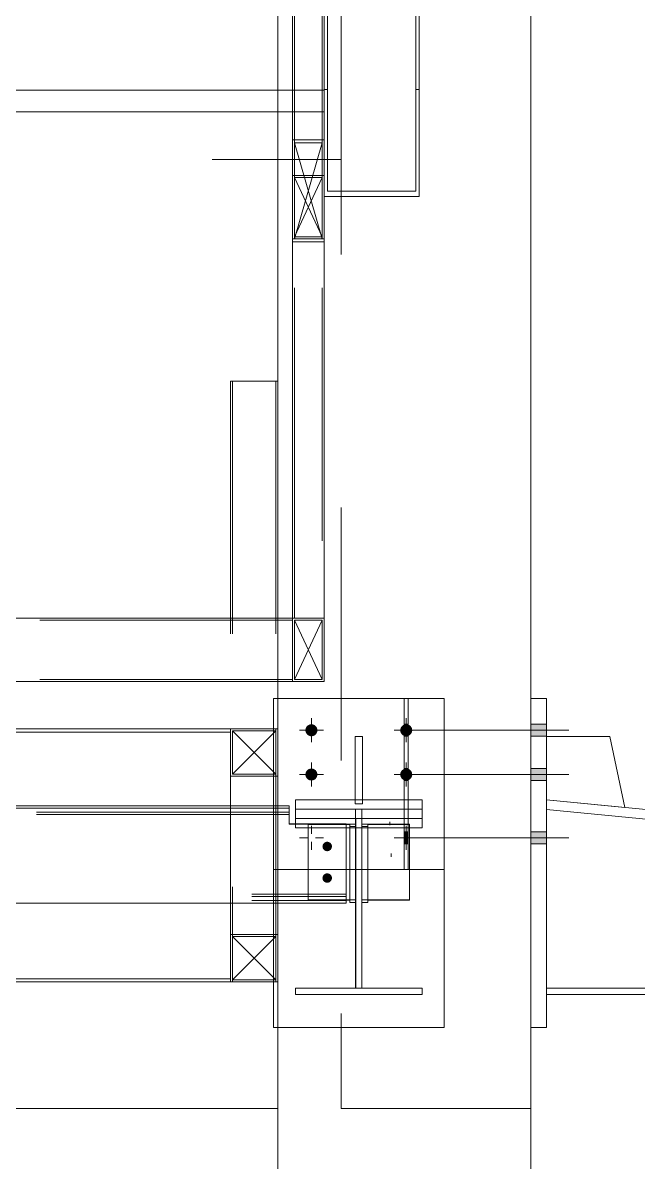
# Model space of a CAD drawing. Header units: millimetres. Extents: x 652937 to 1670132, y 1473552 to 2851037.
# Drawn here: x 663475.424 to 663476.398, y 1524461.646 to 1524463.448 of the extents above; entities that cross this region are included whole.
import ezdxf

# ---------------------------------------------------------------- set-up
doc = ezdxf.new("R2010")
doc.units = ezdxf.units.MM
doc.linetypes.add('XKITLINE00', pattern=[0])
doc.linetypes.add('XKITLINE02', pattern=[4, 2, -2])
doc.layers.add('Bolt', color=7, linetype='Continuous', lineweight=0)
doc.layers.add('Part', color=7, linetype='Continuous', lineweight=0)

# ---------------------------------------------------------------- blocks, each defined once
blk = doc.blocks.new('*A768424')
at = {"layer": 'Part', "color": 7, "linetype": 'XKITLINE02', "lineweight": 0}
for p, q in [((475.601482, 142.486798), (475.601482, 141.236798)), ((394.581399, 141.236798), (475.601482, 141.236798)), ((475.601482, 141.236798), (475.601399, 141.236798))]:
    blk.add_line(p, q, dxfattribs=at)
blk = doc.blocks.new('*A889544')
at = {"layer": 'Part', "color": 7, "linetype": 'XKITLINE02', "lineweight": 0}
for p, q in [((475.101466, 133.736798), (475.101466, 142.486798)), ((475.101557, 142.486798), (475.101557, 141.61554)), ((475.101557, 137.611803), (475.101557, 137.111803)), ((475.101557, 136.975781), (475.101557, 134.375781)), ((475.101557, 133.736798), (475.101466, 133.736798))]:
    blk.add_line(p, q, dxfattribs=at)
at = {"layer": 'Part', "color": 7, "linetype": 'XKITLINE00', "lineweight": 0}
for p, q in [((475.101557, 141.61554), (475.101557, 137.611803)), ((475.101557, 137.111803), (475.101557, 136.975781)), ((475.101557, 134.375781), (475.101557, 133.736798)), ((475.101557, 133.736798), (440.581603, 133.736798))]:
    blk.add_line(p, q, dxfattribs=at)
blk = doc.blocks.new('*A890545')
at = {"layer": 'Part', "color": 7, "linetype": 'XKITLINE02', "lineweight": 0}
for p, q in [((474.726496, 136.736798), (440.956029, 136.736798)), ((440.956029, 136.711798), (474.726495, 136.711798)), ((474.726495, 136.711798), (474.726398, 136.711798)), ((474.726495, 134.761798), (474.726495, 136.711798)), ((474.726496, 134.736798), (474.726496, 136.736798)), ((474.726495, 134.761798), (440.956126, 134.761798)), ((440.956029, 134.736798), (474.726496, 134.736798))]:
    blk.add_line(p, q, dxfattribs=at)
blk = doc.blocks.new('*A931586')
at = {"layer": 'Part', "color": 7, "linetype": 'XKITLINE00', "lineweight": 0}
for p, q in [((475.467645, 149.786797), (475.467675, 149.786797)), ((475.467675, 149.786797), (476.217675, 149.786797)), ((475.467675, 146.83679), (475.467675, 149.786797)), ((475.492675, 146.83679), (475.492675, 149.786797)), ((476.192675, 146.83679), (476.192675, 149.786797)), ((476.217675, 146.83679), (476.217675, 149.786797)), ((475.492675, 146.83679), (475.492676, 146.271676)), ((476.192676, 146.271676), (476.192675, 146.83679)), ((476.217675, 146.83679), (476.217676, 146.271676)), ((475.467676, 146.259713), (475.467677, 146.068231)), ((475.492676, 146.271676), (475.492679, 145.708792)), ((476.192679, 145.708792), (476.192676, 146.271676)), ((476.217676, 146.271676), (476.217679, 145.708792)), ((475.467679, 145.685025), (475.467682, 145.457279)), ((475.492679, 145.708792), (475.492685, 145.15036)), ((476.192685, 145.15036), (476.192679, 145.708792)), ((476.217679, 145.708792), (476.217685, 145.15036)), ((475.492685, 145.15036), (475.492692, 144.598583)), ((476.192692, 144.598583), (476.192685, 145.15036)), ((476.217685, 145.15036), (476.217692, 144.598583)), ((475.467685, 145.115095), (475.467688, 144.874255)), ((475.492692, 144.598583), (475.492702, 144.05564)), ((476.192702, 144.05564), (476.192692, 144.598583)), ((476.217692, 144.598583), (476.217702, 144.05564)), ((475.467693, 144.552265), (475.467697, 144.306798)), ((475.492702, 144.05564), (475.492713, 143.523673)), ((476.192713, 143.523673), (476.192702, 144.05564)), ((476.217702, 144.05564), (476.217713, 143.523673)), ((475.467703, 143.998843), (475.467708, 143.753196)), ((475.492713, 143.523673), (475.492727, 143.004781)), ((476.192727, 143.004781), (476.192713, 143.523673)), ((476.217713, 143.523673), (476.217727, 143.004781)), ((475.467715, 143.457103), (475.467721, 143.214159)), ((475.492727, 143.004781), (475.492742, 142.501012)), ((476.192742, 142.501012), (476.192727, 143.004781)), ((476.217727, 143.004781), (476.217742, 142.501012)), ((475.467729, 142.929267), (475.467736, 142.691168)), ((475.467745, 142.417504), (475.467754, 142.185976)), ((475.492742, 142.501012), (475.49276, 142.014355)), ((476.19276, 142.014355), (476.192742, 142.501012)), ((476.217742, 142.501012), (476.21776, 142.014355)), ((475.49276, 142.014355), (475.492769, 141.791812)), ((476.192769, 141.79175), (476.19276, 142.014355)), ((476.21776, 142.014355), (476.217769, 141.791748)), ((475.467764, 141.923913), (475.467769, 141.791815)), ((475.467769, 141.791815), (475.467769, 140.946076)), ((475.492769, 141.791812), (475.467769, 141.791815)), ((475.492769, 140.986844), (475.492769, 141.791812)), ((476.192769, 140.986789), (476.192769, 141.79175)), ((476.217769, 141.791748), (476.192769, 141.79175)), ((476.217769, 140.946018), (476.217769, 141.791748)), ((475.492769, 140.986844), (476.192769, 140.986789)), ((475.467769, 140.946076), (476.217769, 140.946018))]:
    blk.add_line(p, q, dxfattribs=at)
at = {"layer": 'Part', "color": 7, "linetype": 'XKITLINE02', "lineweight": 0}
for p, q in [((475.467645, 149.786797), (475.467645, 146.836789)), ((475.467675, 149.786797), (475.467645, 149.786797)), ((475.492646, 146.836789), (475.492646, 149.786797)), ((476.192646, 146.836789), (476.192646, 149.786797)), ((476.217645, 146.836789), (476.217645, 149.786797)), ((475.467645, 146.836789), (475.467646, 146.240279)), ((475.467676, 146.271676), (475.467675, 146.83679)), ((475.492647, 146.271676), (475.492646, 146.836789)), ((476.192646, 146.836789), (476.192647, 146.241849)), ((476.217646, 146.271676), (476.217645, 146.836789)), ((475.467646, 146.240279), (475.467649, 145.646124)), ((475.467676, 146.271676), (475.467676, 146.259713)), ((475.49265, 145.708792), (475.492647, 146.271676)), ((476.192647, 146.241849), (476.192651, 145.649258)), ((476.217649, 145.708792), (476.217646, 146.271676)), ((475.467677, 146.068231), (475.467679, 145.708792)), ((475.467679, 145.708792), (475.467679, 145.685025)), ((475.492655, 145.15036), (475.49265, 145.708792)), ((476.217654, 145.15036), (476.217649, 145.708792)), ((475.467649, 145.646124), (475.467655, 145.056668)), ((476.192651, 145.649258), (476.192656, 145.061353)), ((475.467682, 145.457279), (475.467685, 145.15036)), ((475.467685, 145.15036), (475.467685, 145.115095)), ((475.492663, 144.598583), (475.492655, 145.15036)), ((476.217663, 144.474237), (476.217654, 145.15036)), ((475.467655, 145.056668), (475.467663, 144.474237)), ((476.192656, 145.061353), (476.192664, 144.480455)), ((475.467688, 144.874255), (475.467692, 144.598583)), ((475.467692, 144.598583), (475.467693, 144.552265)), ((475.492674, 143.908856), (475.492663, 144.598583)), ((475.467663, 144.474237), (475.467673, 143.901131)), ((476.192664, 144.480455), (476.192674, 143.908856)), ((476.217673, 143.901131), (476.217663, 144.474237)), ((475.467697, 144.306798), (475.467702, 144.05564)), ((475.467702, 144.05564), (475.467703, 143.998843)), ((475.467673, 143.901131), (475.467685, 143.33961)), ((475.492686, 143.348813), (475.492674, 143.908856)), ((476.192674, 143.908856), (476.192686, 143.348813)), ((476.217685, 143.33961), (476.217673, 143.901131)), ((475.467708, 143.753196), (475.467713, 143.523673)), ((475.467713, 143.523673), (475.467715, 143.457103)), ((475.467685, 143.33961), (475.467699, 142.791891)), ((475.492701, 142.802535), (475.492686, 143.348813)), ((476.192686, 143.348813), (476.192701, 142.802535)), ((476.217699, 142.791891), (476.217685, 143.33961)), ((475.467721, 143.214159), (475.467727, 143.004781)), ((475.467727, 143.004781), (475.467729, 142.929267)), ((475.467699, 142.791891), (475.467716, 142.260135)), ((475.492717, 142.272179), (475.492701, 142.802535)), ((476.192701, 142.802535), (476.192717, 142.272179)), ((476.217716, 142.260135), (476.217699, 142.791891)), ((475.467736, 142.691168), (475.467742, 142.501012)), ((475.467742, 142.501012), (475.467745, 142.417504)), ((475.467716, 142.260135), (475.467734, 141.746441)), ((475.492735, 141.759837), (475.492717, 142.272179)), ((476.192717, 142.272179), (476.192735, 141.759837)), ((476.217734, 141.746441), (476.217716, 142.260135)), ((475.467754, 142.185976), (475.46776, 142.014355)), ((475.46776, 142.014355), (475.467764, 141.923913)), ((475.467734, 141.746441), (475.467755, 141.252837)), ((475.492756, 141.267531), (475.492735, 141.759837)), ((476.192735, 141.759837), (476.192756, 141.267531)), ((476.217755, 141.252837), (476.217734, 141.746441)), ((475.467755, 141.252837), (475.467769, 140.946076)), ((475.492769, 140.986844), (475.492756, 141.267531)), ((476.192756, 141.267531), (476.192769, 140.986789)), ((476.217769, 140.946018), (476.217755, 141.252837))]:
    blk.add_line(p, q, dxfattribs=at)
blk = doc.blocks.new('*A932587')
at = {"layer": 'Part', "color": 7, "linetype": 'XKITLINE00', "lineweight": 0}
for p, q in [((475.467675, 149.786797), (468.717652, 149.786797)), ((468.717675, 146.836809), (468.717675, 149.786797)), ((475.467652, 149.786797), (475.467675, 149.786797)), ((475.467675, 149.786797), (475.467675, 146.836809)), ((468.717676, 146.259713), (468.717675, 146.836809)), ((475.467675, 146.836809), (475.467676, 146.259713)), ((468.717677, 146.068231), (468.717679, 145.685025)), ((475.467677, 146.068231), (475.467679, 145.685025)), ((468.717682, 145.457279), (468.717685, 145.115095)), ((475.467682, 145.457279), (475.467685, 145.115095)), ((468.717688, 144.874255), (468.717693, 144.552265)), ((475.467688, 144.874255), (475.467693, 144.552265)), ((468.717697, 144.306798), (468.717703, 143.998843)), ((475.467697, 144.306798), (475.467703, 143.998843)), ((468.717708, 143.753196), (468.717715, 143.457103)), ((475.467708, 143.753196), (475.467715, 143.457103)), ((468.717721, 143.214159), (468.717729, 142.929267)), ((475.467721, 143.214159), (475.467729, 142.929267)), ((468.717736, 142.691168), (468.717745, 142.417504)), ((475.467736, 142.691168), (475.467745, 142.417504)), ((468.717754, 142.185976), (468.717764, 141.923913)), ((475.467754, 142.185976), (475.467764, 141.923913)), ((468.717769, 141.787668), (475.467769, 141.787097)), ((468.717769, 141.61608), (468.717769, 141.787668)), ((475.467769, 141.615509), (475.467769, 141.787097)), ((475.467769, 141.615509), (468.717769, 141.61608))]:
    blk.add_line(p, q, dxfattribs=at)
at = {"layer": 'Part', "color": 7, "linetype": 'XKITLINE02', "lineweight": 0}
for p, q in [((468.717652, 148.536797), (468.717652, 149.786797)), ((475.467652, 148.536797), (475.467652, 149.786797)), ((468.717658, 148.536797), (468.717658, 149.686797)), ((468.717658, 149.686797), (468.717669, 149.686797)), ((468.717658, 149.686797), (475.467669, 149.686797)), ((468.717669, 149.686797), (468.717669, 146.836809)), ((475.467658, 148.536797), (475.467658, 149.686797)), ((475.467669, 149.686797), (475.467669, 146.836809)), ((475.467658, 148.536797), (468.717652, 148.536797)), ((475.467652, 148.536797), (475.467658, 148.536797)), ((468.717669, 146.836809), (468.71767, 146.241639)), ((475.46767, 146.271676), (475.467669, 146.836809)), ((468.71767, 146.241639), (468.717674, 145.649019)), ((468.717676, 146.259713), (468.717677, 146.068231)), ((475.467673, 145.708792), (475.46767, 146.271676)), ((475.467676, 146.259713), (475.467676, 146.24818)), ((475.467676, 146.24818), (475.467677, 146.068231)), ((468.717679, 145.685025), (468.717682, 145.457279)), ((475.467679, 145.15036), (475.467673, 145.708792)), ((475.467679, 145.685025), (475.46768, 145.662071)), ((475.46768, 145.662071), (475.467682, 145.457279)), ((468.717674, 145.649019), (468.717679, 145.061484)), ((475.467686, 144.598583), (475.467679, 145.15036)), ((468.717679, 145.061484), (468.717688, 144.481552)), ((468.717685, 145.115095), (468.717688, 144.874255)), ((475.467685, 145.115095), (475.467685, 145.080993)), ((475.467685, 145.080993), (475.467688, 144.874255)), ((475.467698, 143.911705), (475.467686, 144.598583)), ((468.717693, 144.552265), (468.717697, 144.306798)), ((475.467693, 144.552265), (475.467693, 144.507434)), ((475.467693, 144.507434), (475.467697, 144.306798)), ((468.717688, 144.481552), (468.717698, 143.911705)), ((468.717703, 143.998843), (468.717708, 143.753196)), ((475.467703, 143.998843), (475.467704, 143.943849)), ((468.717698, 143.911705), (468.717711, 143.354384)), ((475.467711, 143.354384), (475.467698, 143.911705)), ((475.467704, 143.943849), (475.467708, 143.753196)), ((468.717715, 143.457103), (468.717721, 143.214159)), ((475.467715, 143.457103), (475.467716, 143.392653)), ((468.717711, 143.354384), (468.717726, 142.811976)), ((475.467726, 142.811976), (475.467711, 143.354384)), ((475.467716, 143.392653), (475.467721, 143.214159)), ((468.717729, 142.929267), (468.717736, 142.691168)), ((475.467729, 142.929267), (475.467731, 142.856205)), ((468.717726, 142.811976), (468.717743, 142.286802)), ((475.467743, 142.286802), (475.467726, 142.811976)), ((475.467731, 142.856205), (475.467736, 142.691168)), ((468.717745, 142.417504), (468.717754, 142.185976)), ((475.467745, 142.417504), (475.467748, 142.336802)), ((475.467748, 142.336802), (475.467754, 142.185976)), ((468.717743, 142.286802), (468.717762, 141.781112)), ((475.467762, 141.781112), (475.467743, 142.286802)), ((468.717764, 141.923913), (468.717767, 141.836669)), ((475.467764, 141.923913), (475.467769, 141.791815)), ((468.717769, 141.792416), (468.717767, 141.836669)), ((468.717769, 141.792416), (468.717769, 141.787668)), ((475.467769, 141.791815), (475.467769, 141.787097)), ((468.717762, 141.781112), (468.717769, 141.61608)), ((475.467769, 141.615509), (475.467762, 141.781112))]:
    blk.add_line(p, q, dxfattribs=at)
blk = doc.blocks.new('*A1017672')
at = {"layer": 'Part', "color": 7, "linetype": 'XKITLINE02', "lineweight": 0}
for p, q in [((477.101482, 142.486798), (475.601399, 142.486798)), ((475.601482, 142.486798), (475.601482, 133.736798)), ((477.101482, 133.736798), (477.101482, 142.486798)), ((475.601399, 133.736798), (477.101482, 133.736798))]:
    blk.add_line(p, q, dxfattribs=at)
blk = doc.blocks.new('*A1018673')
at = {"layer": 'Part', "color": 7, "linetype": 'XKITLINE02', "lineweight": 0}
for p, q in [((475.101481, 142.486798), (475.101481, 133.736798)), ((475.101557, 142.486798), (475.101557, 141.61554)), ((477.101481, 127.248192), (477.101481, 142.486798)), ((475.101557, 137.611803), (475.101557, 137.111803)), ((475.101557, 136.975781), (475.101557, 134.375781))]:
    blk.add_line(p, q, dxfattribs=at)
at = {"layer": 'Part', "color": 7, "linetype": 'XKITLINE00', "lineweight": 0}
for p, q in [((477.101557, 127.248192), (477.101557, 142.486798)), ((475.101557, 141.61554), (475.101557, 137.611803)), ((475.101557, 137.111803), (475.101557, 136.975781)), ((475.101557, 134.375781), (475.101557, 127.248192)), ((475.101481, 133.736798), (475.101481, 127.248192))]:
    blk.add_line(p, q, dxfattribs=at)
blk = doc.blocks.new('*A1019674')
at = {"layer": 'Part', "color": 7, "linetype": 'XKITLINE00', "lineweight": 0}
for p, q in [((475.711599, 136.17576), (475.241563, 136.17576)), ((475.241563, 136.17576), (475.241732, 136.029328)), ((476.241563, 136.17576), (475.771599, 136.17576)), ((476.241563, 136.17576), (476.241732, 136.029324)), ((475.241563, 136.100657), (475.241645, 136.029328)), ((475.241732, 135.954225), (475.241732, 136.029328)), ((475.241732, 136.029328), (476.241732, 136.029324)), ((476.241732, 136.029324), (476.241732, 135.954221)), ((476.241732, 135.954221), (475.241732, 135.954225))]:
    blk.add_line(p, q, dxfattribs=at)
at = {"layer": 'Part', "color": 7, "linetype": 'XKITLINE02', "lineweight": 0}
for p, q in [((475.241563, 136.100657), (475.241563, 136.17576)), ((475.771599, 136.17576), (475.711599, 136.17576)), ((476.241563, 136.17576), (476.241563, 136.100657)), ((476.241563, 136.100657), (475.241563, 136.100657)), ((475.241645, 136.029328), (475.241732, 135.954225)), ((476.241563, 136.100657), (476.241732, 135.954221))]:
    blk.add_line(p, q, dxfattribs=at)
blk = doc.blocks.new('*A1020675')
at = {"layer": 'Part', "color": 7, "linetype": 'XKITLINE00', "lineweight": 0}
for p, q in [((475.241563, 134.63681), (475.241563, 134.68681)), ((475.241563, 134.68681), (475.241732, 134.68681)), ((475.241563, 134.68681), (476.241732, 134.68681)), ((475.241732, 134.63681), (475.241732, 134.68681)), ((476.241732, 134.68681), (476.241732, 134.63681)), ((475.241563, 134.63681), (475.241732, 134.63681)), ((476.241732, 134.63681), (475.241563, 134.63681))]:
    blk.add_line(p, q, dxfattribs=at)
at = {"layer": 'Part', "color": 7, "linetype": 'XKITLINE02', "lineweight": 0}
for p, q in [((476.241563, 134.68681), (476.241732, 134.68681)), ((476.241563, 134.63681), (476.241563, 134.68681)), ((476.241563, 134.63681), (476.241732, 134.63681))]:
    blk.add_line(p, q, dxfattribs=at)
blk = doc.blocks.new('*A1021676')
at = {"layer": 'Part', "color": 7, "linetype": 'XKITLINE02', "lineweight": 0}
for p, q in [((475.716563, 136.100657), (475.716563, 135.365235)), ((475.766563, 136.100657), (475.716563, 136.100657)), ((475.716563, 136.100657), (475.716732, 135.954224)), ((475.766563, 134.68681), (475.766563, 136.100657)), ((475.766563, 136.100657), (475.766732, 135.954224)), ((475.716563, 134.68681), (475.716732, 134.68681)), ((475.716732, 134.68681), (475.716563, 134.68681))]:
    blk.add_line(p, q, dxfattribs=at)
at = {"layer": 'Part', "color": 7, "linetype": 'XKITLINE00', "lineweight": 0}
for p, q in [((475.716732, 134.68681), (475.716732, 135.954224)), ((475.716732, 135.954224), (475.766732, 135.954224)), ((475.766732, 135.954224), (475.766732, 134.68681)), ((475.716563, 135.365235), (475.716563, 134.68681)), ((475.766732, 134.68681), (475.716732, 134.68681))]:
    blk.add_line(p, q, dxfattribs=at)
blk = doc.blocks.new('*A1025680')
at = {"layer": 'Part', "color": 7, "linetype": 'XKITLINE00', "lineweight": 0}
for p, q in [((475.066583, 136.975781), (475.066576, 136.975781)), ((476.416583, 136.975781), (475.066583, 136.975781)), ((475.066583, 136.975781), (475.066583, 136.128559)), ((476.416576, 136.975781), (476.416583, 136.975781)), ((476.416583, 136.975781), (476.416583, 134.375781)), ((475.066583, 135.359961), (475.066583, 134.375781)), ((475.066583, 134.375781), (475.066576, 134.375781)), ((476.416583, 134.375781), (475.066583, 134.375781)), ((476.416576, 134.375781), (476.416583, 134.375781))]:
    blk.add_line(p, q, dxfattribs=at)
at = {"layer": 'Part', "color": 7, "linetype": 'XKITLINE02', "lineweight": 0}
for p, q in [((475.066576, 136.975781), (475.066576, 134.375781)), ((476.416576, 136.975781), (476.416576, 134.375781)), ((475.066583, 136.128559), (475.066583, 135.359961))]:
    blk.add_line(p, q, dxfattribs=at)
blk = doc.blocks.new('*A1026681')
at = {"layer": 'Part', "color": 7, "linetype": 'XKITLINE02', "lineweight": 0}
for p, q in [((475.34164, 135.984039), (475.341638, 135.384861)), ((475.71664, 135.984039), (475.34164, 135.984039)), ((475.34164, 135.984039), (475.341642, 135.981684)), ((475.341642, 135.981684), (475.671642, 135.981684)), ((475.341642, 135.981684), (475.341642, 135.954224)), ((475.671642, 135.981684), (475.67164, 135.382506)), ((475.671642, 135.981684), (475.671662, 135.964413)), ((475.671662, 135.964413), (475.716662, 135.964413)), ((475.671662, 135.964413), (475.671662, 135.954223)), ((475.71664, 135.984039), (475.716638, 135.384861)), ((475.716662, 135.964413), (475.71664, 135.984039)), ((475.716662, 135.964413), (475.716662, 135.954223)), ((475.341638, 135.384861), (475.716638, 135.384861)), ((475.34164, 135.382506), (475.341638, 135.384861)), ((475.67166, 135.365235), (475.67164, 135.382506)), ((475.71666, 135.365235), (475.716638, 135.384861))]:
    blk.add_line(p, q, dxfattribs=at)
at = {"layer": 'Part', "color": 7, "linetype": 'XKITLINE00', "lineweight": 0}
for p, q in [((475.341642, 135.954224), (475.34164, 135.382506)), ((475.671662, 135.954223), (475.67166, 135.365235)), ((475.716662, 135.954223), (475.71666, 135.365235)), ((475.67164, 135.382506), (475.34164, 135.382506)), ((475.71666, 135.365235), (475.67166, 135.365235))]:
    blk.add_line(p, q, dxfattribs=at)
blk = doc.blocks.new('*A1027682')
at = {"layer": 'Part', "color": 7, "linetype": 'XKITLINE02', "lineweight": 0}
for p, q in [((475.766644, 135.384861), (475.766646, 135.984039)), ((476.141646, 135.984039), (475.766646, 135.984039)), ((475.766669, 135.964413), (475.766646, 135.984039)), ((475.766667, 135.365235), (475.766669, 135.964413)), ((475.766669, 135.964413), (475.811669, 135.964413)), ((475.811647, 135.382506), (475.811649, 135.981684)), ((475.811649, 135.981684), (476.141649, 135.981684)), ((475.811669, 135.964413), (475.811649, 135.981684)), ((475.811669, 135.964413), (475.811669, 135.954223)), ((476.141644, 135.384861), (476.141646, 135.984039)), ((476.141649, 135.981684), (476.141646, 135.984039)), ((476.141649, 135.981684), (476.141649, 135.954222)), ((475.766644, 135.384861), (476.141644, 135.384861)), ((475.766667, 135.365235), (475.766644, 135.384861)), ((475.766667, 135.365235), (475.766732, 135.365235)), ((475.811647, 135.382506), (475.811667, 135.365235)), ((476.141644, 135.384861), (476.141647, 135.382506))]:
    blk.add_line(p, q, dxfattribs=at)
at = {"layer": 'Part', "color": 7, "linetype": 'XKITLINE00', "lineweight": 0}
for p, q in [((475.811669, 135.954223), (475.811667, 135.365235)), ((476.141649, 135.954222), (476.141647, 135.382506)), ((475.766732, 135.365235), (475.811667, 135.365235)), ((476.141647, 135.382506), (475.811647, 135.382506))]:
    blk.add_line(p, q, dxfattribs=at)
blk = doc.blocks.new('*A1028683')
at = {"layer": 'Bolt'}
for points in [[(475.4989, 135.8437), (475.506, 135.8416), (475.5124, 135.8381), (475.5181, 135.8335), (475.5228, 135.8278), (475.5263, 135.8213), (475.5284, 135.8143), (475.5291, 135.807), (475.5284, 135.7997), (475.5263, 135.7927), (475.5228, 135.7862), (475.5182, 135.7805), (475.5125, 135.7758), (475.506, 135.7724), (475.499, 135.7702), (475.4917, 135.7695), (475.4844, 135.7702), (475.4773, 135.7723), (475.4708, 135.7758), (475.4652, 135.7804), (475.4605, 135.7861), (475.457, 135.7926), (475.4549, 135.7996), (475.4541, 135.8069), (475.4549, 135.8142), (475.457, 135.8212), (475.4604, 135.8277), (475.4651, 135.8334), (475.4708, 135.8381), (475.4773, 135.8415), (475.4843, 135.8437), (475.4916, 135.8444)], [(475.4989, 135.594), (475.506, 135.5919), (475.5124, 135.5884), (475.5181, 135.5838), (475.5228, 135.5781), (475.5263, 135.5717), (475.5284, 135.5646), (475.5291, 135.5573), (475.5284, 135.55), (475.5263, 135.543), (475.5228, 135.5365), (475.5182, 135.5308), (475.5125, 135.5262), (475.506, 135.5227), (475.499, 135.5206), (475.4917, 135.5198), (475.4844, 135.5205), (475.4773, 135.5227), (475.4708, 135.5261), (475.4652, 135.5308), (475.4605, 135.5364), (475.457, 135.5429), (475.4549, 135.5499), (475.4541, 135.5572), (475.4549, 135.5645), (475.457, 135.5716), (475.4604, 135.5781), (475.4651, 135.5837), (475.4708, 135.5884), (475.4773, 135.5919), (475.4843, 135.594), (475.4916, 135.5947)]]:
    blk.add_hatch(color=7, dxfattribs=at).paths.add_polyline_path(points, flags=17)
at = {"layer": 'Bolt', "color": 7, "linetype": 'XKITLINE00', "lineweight": 0}
for p, q in [((475.4916, 135.8049), (475.4916, 135.8173)), ((475.4916, 135.5552), (475.4916, 135.5677))]:
    blk.add_line(p, q, dxfattribs=at)
blk = doc.blocks.new('*A1029684')
at = {"layer": 'Part', "color": 7, "linetype": 'XKITLINE02', "lineweight": 0}
for p, q in [((475.101474, 136.736798), (474.726398, 136.736798)), ((474.726474, 136.361798), (474.726474, 136.736798)), ((474.742398, 136.377798), (475.085398, 136.720798)), ((474.742398, 136.720798), (475.085398, 136.377798)), ((474.742398, 136.720798), (474.742474, 136.720798)), ((474.742474, 136.377798), (475.085474, 136.720798)), ((475.085474, 136.377798), (474.742474, 136.720798)), ((474.742474, 136.377798), (474.742474, 136.720798)), ((474.742474, 136.720798), (475.085474, 136.720798)), ((475.085398, 136.720798), (475.085474, 136.720798)), ((475.085474, 136.720798), (475.085474, 136.377798)), ((475.101398, 136.736798), (475.101474, 136.736798)), ((475.101474, 136.361798), (475.101474, 136.736798)), ((474.742398, 136.377798), (474.742474, 136.377798)), ((475.085474, 136.377798), (474.742474, 136.377798)), ((475.085398, 136.377798), (475.085474, 136.377798)), ((474.726398, 136.361798), (475.101474, 136.361798))]:
    blk.add_line(p, q, dxfattribs=at)
blk = doc.blocks.new('*A1030685')
at = {"layer": 'Part', "color": 7, "linetype": 'XKITLINE02', "lineweight": 0}
for p, q in [((477.226521, 136.175757), (477.226521, 136.675757)), ((477.226525, 136.675757), (477.226521, 136.675757)), ((477.226524, 136.175757), (477.226525, 136.675757)), ((477.845577, 136.115575), (477.726521, 136.675757)), ((477.845581, 136.115575), (477.226521, 136.175757))]:
    blk.add_line(p, q, dxfattribs=at)
at = {"layer": 'Part', "color": 7, "linetype": 'XKITLINE00', "lineweight": 0}
for p, q in [((477.726524, 136.675757), (477.226525, 136.675757)), ((477.726521, 136.675757), (477.726524, 136.675757)), ((477.845581, 136.115575), (477.726524, 136.675757))]:
    blk.add_line(p, q, dxfattribs=at)
blk = doc.blocks.new('*A1031686')
at = {"layer": 'Bolt'}
for points in [[(476.1315, 136.6783), (476.1015, 136.6783), (476.1015, 136.7733), (476.1315, 136.7733)], [(476.1315, 136.6783), (476.1015, 136.6783), (476.1015, 136.7733), (476.1315, 136.7733)], [(477.2265, 136.6783), (477.1015, 136.6783), (477.1015, 136.7733), (477.2265, 136.7733)], [(477.2265, 136.6783), (477.1015, 136.6783), (477.1015, 136.7733), (477.2265, 136.7733)], [(476.1315, 136.3283), (476.1015, 136.3283), (476.1015, 136.4233), (476.1315, 136.4233)], [(477.2265, 136.3283), (477.1015, 136.3283), (477.1015, 136.4233), (477.2265, 136.4233)], [(476.1315, 135.8283), (476.1015, 135.8283), (476.1015, 135.9233), (476.1315, 135.9233)], [(477.2265, 135.8283), (477.1015, 135.8283), (477.1015, 135.9233), (477.2265, 135.9233)]]:
    blk.add_hatch(color=7, dxfattribs=at).paths.add_polyline_path(points, flags=17)
at = {"layer": 'Bolt', "color": 7, "linetype": 'XKITLINE00', "lineweight": 0}
for p, q in [((476.1015, 136.7733), (476.1315, 136.7733)), ((476.1015, 136.7733), (476.1315, 136.7733)), ((477.1015, 136.7733), (477.2265, 136.7733)), ((477.1015, 136.7733), (477.2265, 136.7733)), ((476.0487, 136.7258), (477.4015, 136.7258)), ((476.0487, 136.7258), (477.4015, 136.7258)), ((476.1015, 136.6783), (476.1315, 136.6783)), ((476.1015, 136.6783), (476.1315, 136.6783)), ((477.1015, 136.6783), (477.2265, 136.6783)), ((477.1015, 136.6783), (477.2265, 136.6783)), ((476.1015, 136.4233), (476.1315, 136.4233)), ((477.1015, 136.4233), (477.2265, 136.4233)), ((476.0487, 136.3758), (477.4015, 136.3758)), ((476.1015, 136.3283), (476.1315, 136.3283)), ((477.1015, 136.3283), (477.2265, 136.3283)), ((476.0487, 135.8758), (477.4015, 135.8758)), ((476.1015, 135.9233), (476.1315, 135.9233)), ((477.1015, 135.9233), (477.2265, 135.9233)), ((476.1015, 135.8283), (476.1315, 135.8283)), ((477.1015, 135.8283), (477.2265, 135.8283))]:
    blk.add_line(p, q, dxfattribs=at)
at = {"layer": 'Bolt', "color": 7, "linetype": 'XKITLINE02', "lineweight": 0}
for p, q in [((476.1015, 136.4233), (476.1315, 136.4233)), ((477.1015, 136.4233), (477.2265, 136.4233)), ((476.0487, 136.3758), (477.4015, 136.3758)), ((476.1015, 136.3283), (476.1315, 136.3283)), ((477.1015, 136.3283), (477.2265, 136.3283)), ((476.0487, 135.8758), (477.4015, 135.8758)), ((476.1015, 135.9233), (476.1315, 135.9233)), ((477.1015, 135.9233), (477.2265, 135.9233)), ((476.1015, 135.8283), (476.1315, 135.8283)), ((477.1015, 135.8283), (477.2265, 135.8283))]:
    blk.add_line(p, q, dxfattribs=at)
blk = doc.blocks.new('*A1032687')
at = {"layer": 'Part', "color": 7, "linetype": 'XKITLINE02', "lineweight": 0}
for p, q in [((474.726474, 134.736798), (474.726474, 139.486798)), ((474.726474, 139.486798), (475.101496, 139.486798)), ((474.726496, 139.486798), (474.726496, 134.736798)), ((474.742475, 139.486798), (474.742475, 134.736798)), ((474.742495, 139.486798), (474.742495, 134.736798)), ((475.085475, 134.736798), (475.085475, 139.486798)), ((475.085495, 139.486798), (475.085495, 134.736798)), ((475.101474, 134.736798), (475.101474, 139.486798)), ((475.101496, 139.486798), (475.101496, 134.736798)), ((475.101496, 134.736798), (474.726474, 134.736798))]:
    blk.add_line(p, q, dxfattribs=at)
blk = doc.blocks.new('*A1033688')
at = {"layer": 'Part', "color": 7, "linetype": 'XKITLINE02', "lineweight": 0}
for p, q in [((476.101564, 136.975781), (476.101482, 136.975781)), ((476.101482, 136.975781), (476.101482, 135.625782)), ((476.131564, 136.975781), (476.101482, 136.975781)), ((476.101564, 135.625782), (476.101564, 136.975781)), ((476.131482, 135.625782), (476.131482, 136.975781)), ((476.131564, 135.625782), (476.131564, 136.975781)), ((476.101482, 135.625782), (476.101564, 135.625782)), ((476.131564, 135.625782), (476.101482, 135.625782))]:
    blk.add_line(p, q, dxfattribs=at)
blk = doc.blocks.new('*A1034689')
at = {"layer": 'Part', "color": 7, "linetype": 'XKITLINE00', "lineweight": 0}
for q in [(475.217661, 141.111803), (475.217769, 140.611803), (475.217768, 140.611803)]:
    blk.add_line((475.217661, 140.611803), q, dxfattribs=at)
at = {"layer": 'Part', "color": 7, "linetype": 'XKITLINE02', "lineweight": 0}
for p, q in [((475.217661, 141.111803), (475.467744, 141.111803)), ((475.217768, 140.611803), (475.217744, 141.111803)), ((475.451661, 140.627803), (475.233661, 141.095803)), ((475.233661, 140.627803), (475.451661, 141.095803)), ((475.451745, 141.095803), (475.233661, 141.095803)), ((475.233661, 141.095803), (475.233661, 140.627803)), ((475.233745, 141.095803), (475.233767, 140.627803)), ((475.451661, 141.095803), (475.451661, 140.627803)), ((475.451767, 140.627803), (475.451745, 141.095803)), ((475.467661, 140.611803), (475.467661, 141.111803)), ((475.467768, 140.611803), (475.467744, 141.111803)), ((475.467768, 140.611803), (475.217768, 140.611803)), ((475.233661, 140.627803), (475.451767, 140.627803))]:
    blk.add_line(p, q, dxfattribs=at)
blk = doc.blocks.new('*A1035690')
at = {"layer": 'Part', "color": 7, "linetype": 'XKITLINE00', "lineweight": 0}
for p, q in [((475.771593, 136.675757), (475.711563, 136.675757)), ((475.7116, 136.143625), (475.711593, 136.675757)), ((475.771563, 136.675757), (475.771593, 136.675757)), ((475.771593, 136.675757), (475.7716, 136.143625)), ((475.7716, 136.143625), (475.7116, 136.143625))]:
    blk.add_line(p, q, dxfattribs=at)
at = {"layer": 'Part', "color": 7, "linetype": 'XKITLINE02', "lineweight": 0}
for p, q in [((475.711563, 136.675757), (475.711563, 136.175757)), ((475.771563, 136.175757), (475.771563, 136.675757)), ((475.771563, 136.175757), (475.711563, 136.175757)), ((475.711563, 136.175757), (475.7116, 136.143625)), ((475.7716, 136.143625), (475.771563, 136.175757))]:
    blk.add_line(p, q, dxfattribs=at)
blk = doc.blocks.new('*A1036691')
at = {"layer": 'Part', "color": 7, "linetype": 'XKITLINE02', "lineweight": 0}
for p, q in [((476.416517, 136.975781), (475.066515, 136.975781)), ((475.066515, 135.625782), (475.066515, 136.975781)), ((475.066517, 135.625782), (475.066517, 136.975781)), ((476.416515, 135.625782), (476.416515, 136.975781)), ((476.416517, 135.625782), (476.416517, 136.975781)), ((476.416517, 135.625782), (475.066515, 135.625782))]:
    blk.add_line(p, q, dxfattribs=at)
blk = doc.blocks.new('*A1037692')
at = {"layer": 'Bolt'}
for points in [[(475.32, 136.735), (475.3227, 136.744), (475.3271, 136.7522), (475.333, 136.7594), (475.3402, 136.7653), (475.3484, 136.7697), (475.3573, 136.7724), (475.3666, 136.7733), (475.3758, 136.7724), (475.3848, 136.7697), (475.393, 136.7653), (475.4002, 136.7594), (475.4061, 136.7522), (475.4105, 136.744), (475.4132, 136.735), (475.4141, 136.7258), (475.4132, 136.7165), (475.4105, 136.7076), (475.4061, 136.6994), (475.4002, 136.6922), (475.393, 136.6863), (475.3848, 136.6819), (475.3758, 136.6792), (475.3666, 136.6783), (475.3573, 136.6792), (475.3484, 136.6819), (475.3402, 136.6863), (475.333, 136.6922), (475.3271, 136.6994), (475.3227, 136.7076), (475.32, 136.7165), (475.3191, 136.7258)], [(476.07, 136.735), (476.0727, 136.744), (476.0771, 136.7522), (476.083, 136.7594), (476.0902, 136.7653), (476.0984, 136.7697), (476.1073, 136.7724), (476.1166, 136.7733), (476.1258, 136.7724), (476.1348, 136.7697), (476.143, 136.7653), (476.1502, 136.7594), (476.1561, 136.7522), (476.1605, 136.744), (476.1632, 136.735), (476.1641, 136.7258), (476.1632, 136.7165), (476.1605, 136.7076), (476.1561, 136.6994), (476.1502, 136.6922), (476.143, 136.6863), (476.1348, 136.6819), (476.1258, 136.6792), (476.1166, 136.6783), (476.1073, 136.6792), (476.0984, 136.6819), (476.0902, 136.6863), (476.083, 136.6922), (476.0771, 136.6994), (476.0727, 136.7076), (476.07, 136.7165), (476.0691, 136.7258)], [(475.32, 136.385), (475.3227, 136.394), (475.3271, 136.4022), (475.333, 136.4094), (475.3402, 136.4153), (475.3484, 136.4197), (475.3573, 136.4224), (475.3666, 136.4233), (475.3758, 136.4224), (475.3848, 136.4197), (475.393, 136.4153), (475.4002, 136.4094), (475.4061, 136.4022), (475.4105, 136.394), (475.4132, 136.385), (475.4141, 136.3758), (475.4132, 136.3665), (475.4105, 136.3576), (475.4061, 136.3494), (475.4002, 136.3422), (475.393, 136.3363), (475.3848, 136.3319), (475.3758, 136.3292), (475.3666, 136.3283), (475.3573, 136.3292), (475.3484, 136.3319), (475.3402, 136.3363), (475.333, 136.3422), (475.3271, 136.3494), (475.3227, 136.3576), (475.32, 136.3665), (475.3191, 136.3758)], [(476.07, 136.385), (476.0727, 136.394), (476.0771, 136.4022), (476.083, 136.4094), (476.0902, 136.4153), (476.0984, 136.4197), (476.1073, 136.4224), (476.1166, 136.4233), (476.1258, 136.4224), (476.1348, 136.4197), (476.143, 136.4153), (476.1502, 136.4094), (476.1561, 136.4022), (476.1605, 136.394), (476.1632, 136.385), (476.1641, 136.3758), (476.1632, 136.3665), (476.1605, 136.3576), (476.1561, 136.3494), (476.1502, 136.3422), (476.143, 136.3363), (476.1348, 136.3319), (476.1258, 136.3292), (476.1166, 136.3283), (476.1073, 136.3292), (476.0984, 136.3319), (476.0902, 136.3363), (476.083, 136.3422), (476.0771, 136.3494), (476.0727, 136.3576), (476.07, 136.3665), (476.0691, 136.3758)]]:
    blk.add_hatch(color=7, dxfattribs=at).paths.add_polyline_path(points, flags=17)
at = {"layer": 'Bolt', "color": 7, "linetype": 'XKITLINE00', "lineweight": 0}
for p, q in [((475.3665, 136.6308), (475.3665, 136.8208)), ((476.1165, 136.6308), (476.1165, 136.8208)), ((475.2715, 136.7258), (475.4615, 136.7258)), ((476.0215, 136.7258), (476.2115, 136.7258)), ((475.3665, 136.2808), (475.3665, 136.4708)), ((476.1165, 136.2808), (476.1165, 136.4708)), ((475.2715, 136.3758), (475.4615, 136.3758)), ((476.0215, 136.3758), (476.2115, 136.3758)), ((475.3665, 135.9708), (475.3665, 135.9075)), ((476.1165, 135.9708), (476.1165, 135.9075)), ((475.2715, 135.8758), (475.3348, 135.8758)), ((475.3665, 135.7808), (475.3665, 135.8441)), ((475.4615, 135.8758), (475.3983, 135.8758)), ((476.0215, 135.8758), (476.0848, 135.8758)), ((476.1165, 135.7808), (476.1165, 135.8441)), ((476.2115, 135.8758), (476.1483, 135.8758))]:
    blk.add_line(p, q, dxfattribs=at)
blk = doc.blocks.new('*A1056711')
at = {"layer": 'Part', "color": 7, "linetype": 'XKITLINE00', "lineweight": 0}
for p, q in [((475.191617, 136.128559), (467.346617, 136.128559)), ((467.346617, 136.128559), (467.34664, 136.108933)), ((475.19164, 136.108933), (467.34664, 136.108933)), ((467.34664, 136.108933), (467.34664, 135.984105)), ((475.19164, 136.108933), (475.191617, 136.128559)), ((475.19164, 135.984105), (475.19164, 136.108933)), ((467.346638, 135.985675), (467.296732, 135.985675)), ((467.34664, 135.984105), (467.296732, 135.984105)), ((475.241732, 135.985675), (475.191638, 135.985675)), ((475.241732, 135.984105), (475.19164, 135.984105)), ((466.896638, 135.382506), (466.896638, 135.359961)), ((466.896638, 135.359961), (475.641656, 135.359961)), ((475.641656, 135.382506), (475.641656, 135.359961))]:
    blk.add_line(p, q, dxfattribs=at)
at = {"layer": 'Part', "color": 7, "linetype": 'XKITLINE02', "lineweight": 0}
for p, q in [((467.346617, 136.078628), (467.346617, 136.128559)), ((475.191617, 136.128559), (475.191617, 136.078628)), ((475.191617, 136.078628), (467.346617, 136.078628)), ((467.346638, 136.060572), (467.346617, 136.078628)), ((475.191638, 136.060572), (467.346638, 136.060572)), ((467.346638, 135.985675), (467.346638, 136.060572)), ((475.191617, 136.078628), (475.191638, 136.060572)), ((475.191638, 135.985675), (475.191638, 136.060572)), ((466.896638, 135.985675), (466.896636, 135.411463)), ((467.296732, 135.985675), (466.896638, 135.985675)), ((466.89664, 135.984105), (466.896638, 135.985675)), ((466.89664, 135.984105), (466.896638, 135.382506)), ((467.296732, 135.984105), (466.89664, 135.984105)), ((467.34664, 135.984105), (467.346638, 135.985675)), ((475.19164, 135.984105), (475.191638, 135.985675)), ((475.641656, 135.985675), (475.241732, 135.985675)), ((475.641658, 135.984105), (475.241732, 135.984105)), ((475.641654, 135.411463), (475.641656, 135.985675)), ((475.641656, 135.985675), (475.641658, 135.984105)), ((475.641658, 135.984105), (475.641656, 135.382506)), ((466.896636, 135.411463), (466.896615, 135.429519)), ((466.896615, 135.429519), (466.896615, 135.379587)), ((466.896615, 135.429519), (475.641633, 135.429519)), ((466.896636, 135.411463), (475.641654, 135.411463)), ((475.641633, 135.379587), (475.641633, 135.429519)), ((475.641633, 135.429519), (475.641654, 135.411463)), ((466.896615, 135.379587), (466.896638, 135.359961)), ((466.896615, 135.379587), (475.641633, 135.379587)), ((475.641633, 135.379587), (475.641656, 135.359961))]:
    blk.add_line(p, q, dxfattribs=at)
blk = doc.blocks.new('*A1072727')
at = {"layer": 'Part', "color": 7, "linetype": 'XKITLINE02', "lineweight": 0}
for p, q in [((475.217631, 137.611803), (475.217631, 137.111803)), ((475.217646, 137.611803), (475.217631, 137.611803)), ((475.451631, 137.127803), (475.233631, 137.595803)), ((475.233631, 137.127803), (475.451631, 137.595803)), ((475.233631, 137.595803), (475.233769, 137.595803)), ((475.233631, 137.595803), (475.233631, 137.127803)), ((475.233769, 137.595803), (475.233631, 137.595803)), ((475.451631, 137.595803), (475.451769, 137.595803)), ((475.467631, 137.111803), (475.467631, 137.611803)), ((475.233631, 137.127803), (475.233769, 137.127803)), ((475.233631, 137.127803), (475.233769, 137.127803)), ((475.451631, 137.127803), (475.451769, 137.127803)), ((475.467631, 137.111803), (475.467769, 137.111803))]:
    blk.add_line(p, q, dxfattribs=at)
at = {"layer": 'Part', "color": 7, "linetype": 'XKITLINE00', "lineweight": 0}
for p, q in [((475.217769, 137.611803), (475.217646, 137.611803)), ((475.467769, 137.611803), (475.217769, 137.611803)), ((475.217769, 137.611803), (475.217769, 137.111803)), ((475.451769, 137.127803), (475.233769, 137.595803)), ((475.233769, 137.127803), (475.451769, 137.595803)), ((475.451769, 137.595803), (475.233769, 137.595803)), ((475.233769, 137.595803), (475.233769, 137.127803)), ((475.451631, 137.127803), (475.451631, 137.595803)), ((475.451769, 137.127803), (475.451769, 137.595803)), ((475.467769, 137.111803), (475.467769, 137.611803)), ((475.467769, 137.111803), (475.217631, 137.111803)), ((475.233769, 137.127803), (475.451769, 137.127803))]:
    blk.add_line(p, q, dxfattribs=at)
blk = doc.blocks.new('*A1073728')
at = {"layer": 'Part', "color": 7, "linetype": 'XKITLINE02', "lineweight": 0}
for p, q in [((475.217631, 148.224297), (475.217631, 137.611803)), ((475.217661, 148.224297), (475.217661, 141.61553)), ((475.233632, 137.611803), (475.233632, 148.224297)), ((475.23366, 148.224297), (475.23366, 137.611803)), ((475.451632, 148.224297), (475.451632, 137.611803)), ((475.45166, 148.224297), (475.45166, 137.611803)), ((475.467631, 148.224297), (475.467631, 137.611803)), ((475.467661, 148.224297), (475.467661, 140.586222)), ((475.217661, 137.611803), (475.467661, 137.611803))]:
    blk.add_line(p, q, dxfattribs=at)
at = {"layer": 'Part', "color": 7, "linetype": 'XKITLINE00', "lineweight": 0}
for p, q in [((475.217661, 141.61553), (475.217661, 137.611803)), ((475.467661, 140.586222), (475.467661, 137.611803)), ((475.217631, 137.611803), (475.217661, 137.611803)), ((475.217769, 137.611803), (475.217661, 137.611803))]:
    blk.add_line(p, q, dxfattribs=at)
blk = doc.blocks.new('*A1074729')
at = {"layer": 'Part', "color": 7, "linetype": 'XKITLINE02', "lineweight": 0}
for p, q in [((475.467661, 146.836801), (475.217661, 146.836801)), ((475.217661, 146.836801), (475.217661, 143.76488)), ((475.217662, 146.257558), (475.217661, 146.836801)), ((475.467661, 146.836801), (475.467661, 143.76488)), ((475.467661, 146.836801), (475.467662, 146.24818)), ((475.233661, 143.812091), (475.451661, 146.327673)), ((475.451661, 143.812091), (475.233661, 146.327673)), ((475.233661, 146.327673), (475.233661, 143.812091)), ((475.233661, 146.327673), (475.451661, 146.327673)), ((475.451661, 146.327673), (475.451661, 143.812091)), ((475.217666, 145.680602), (475.217662, 146.257558)), ((475.233661, 146.256554), (475.233665, 145.678597)), ((475.451665, 145.678597), (475.451661, 146.256554)), ((475.467662, 146.24818), (475.467666, 145.662071)), ((475.217671, 145.108209), (475.217666, 145.680602)), ((475.233665, 145.678597), (475.23367, 145.105211)), ((475.45167, 145.105211), (475.451665, 145.678597)), ((475.467666, 145.662071), (475.467672, 145.080993)), ((475.217679, 144.542637), (475.217671, 145.108209)), ((475.23367, 145.105211), (475.233678, 144.538658)), ((475.451678, 144.538658), (475.45167, 145.105211)), ((475.467672, 145.080993), (475.467679, 144.507434)), ((475.217689, 143.98612), (475.217679, 144.542637)), ((475.233678, 144.538658), (475.233688, 143.981175)), ((475.451688, 143.981175), (475.451678, 144.538658)), ((475.467679, 144.507434), (475.46769, 143.943849)), ((475.217701, 143.440853), (475.217689, 143.98612)), ((475.233688, 143.981175), (475.2337, 143.434963)), ((475.4517, 143.434963), (475.451688, 143.981175)), ((475.46769, 143.943849), (475.467702, 143.392653)), ((475.217661, 143.76488), (475.467661, 143.76488)), ((475.217661, 143.76488), (475.217672, 143.25679)), ((475.233661, 143.812091), (475.451661, 143.812091)), ((475.233673, 143.26268), (475.233661, 143.812091)), ((475.451661, 143.812091), (475.451673, 143.26268)), ((475.467672, 143.25679), (475.467661, 143.76488)), ((475.217714, 142.908988), (475.217701, 143.440853)), ((475.2337, 143.434963), (475.233714, 142.902175)), ((475.451714, 142.902175), (475.4517, 143.434963)), ((475.467702, 143.392653), (475.467716, 142.856205)), ((475.217672, 143.25679), (475.217687, 142.696098)), ((475.233688, 142.702911), (475.233673, 143.26268)), ((475.451673, 143.26268), (475.451688, 142.702911)), ((475.467687, 142.696098), (475.467672, 143.25679)), ((475.21773, 142.392624), (475.217714, 142.908988)), ((475.233714, 142.902175), (475.23373, 142.384916)), ((475.45173, 142.384916), (475.451714, 142.902175)), ((475.467716, 142.856205), (475.467732, 142.336802)), ((475.217687, 142.696098), (475.217704, 142.151747)), ((475.233705, 142.159455), (475.233688, 142.702911)), ((475.451688, 142.702911), (475.451705, 142.159455)), ((475.467704, 142.151747), (475.467687, 142.696098)), ((475.217748, 141.8938), (475.21773, 142.392624)), ((475.23373, 142.384916), (475.233749, 141.836669)), ((475.451747, 141.885227), (475.45173, 142.384916)), ((475.467732, 142.336802), (475.467748, 141.8938)), ((475.217704, 142.151747), (475.217723, 141.625886)), ((475.233724, 141.63446), (475.233705, 142.159455)), ((475.451705, 142.159455), (475.451724, 141.61551)), ((475.467723, 141.625886), (475.467704, 142.151747)), ((475.217748, 141.8938), (475.21776, 141.61553)), ((475.451767, 141.414483), (475.451747, 141.885227)), ((475.467748, 141.8938), (475.467769, 141.394552)), ((475.233749, 141.836669), (475.233769, 141.368478)), ((475.217723, 141.625886), (475.217744, 141.12059)), ((475.233744, 141.129995), (475.233724, 141.63446)), ((475.451724, 141.61551), (475.451744, 141.129995)), ((475.467744, 141.12059), (475.467723, 141.625886)), ((475.451769, 141.368461), (475.451767, 141.414483)), ((475.217744, 141.12059), (475.217769, 140.586239)), ((475.233767, 140.648053), (475.233744, 141.129995)), ((475.451744, 141.129995), (475.451769, 140.610405)), ((475.467766, 140.637854), (475.467744, 141.12059)), ((475.233769, 140.61042), (475.233767, 140.648053)), ((475.467769, 140.586222), (475.467766, 140.637854))]:
    blk.add_line(p, q, dxfattribs=at)
at = {"layer": 'Part', "color": 7, "linetype": 'XKITLINE00', "lineweight": 0}
for p, q in [((475.21776, 141.61553), (475.217768, 141.414483)), ((475.217769, 141.394571), (475.217768, 141.414483)), ((475.217769, 141.394571), (475.217769, 140.586239)), ((475.217769, 141.394571), (475.467769, 141.394552)), ((475.451769, 140.610405), (475.233769, 141.368478)), ((475.233769, 141.368478), (475.451769, 141.368461)), ((475.233769, 140.61042), (475.233769, 141.368478)), ((475.233769, 140.61042), (475.451769, 141.368461)), ((475.451769, 141.368461), (475.451769, 140.610405)), ((475.467769, 140.586222), (475.467769, 141.394552)), ((475.217769, 140.586239), (475.467769, 140.586222)), ((475.451769, 140.610405), (475.233769, 140.61042))]:
    blk.add_line(p, q, dxfattribs=at)
blk = doc.blocks.new('*A1075730')
at = {"layer": 'Part', "color": 7, "linetype": 'XKITLINE02', "lineweight": 0}
for p, q in [((468.967769, 137.611803), (468.967631, 137.611803)), ((468.967631, 137.611803), (468.967646, 137.611803)), ((468.967631, 137.611803), (468.967631, 137.111803)), ((475.217645, 137.595803), (468.967632, 137.595803)), ((468.967632, 137.127803), (468.967632, 137.595803)), ((468.967645, 137.595803), (468.967645, 137.127803)), ((468.967646, 137.111803), (468.967646, 137.611803)), ((475.217631, 137.611803), (475.217646, 137.611803)), ((475.217631, 137.111803), (475.217631, 137.611803)), ((475.217632, 137.595803), (475.217632, 137.127803)), ((475.217645, 137.595803), (475.217632, 137.595803)), ((475.217645, 137.127803), (475.217645, 137.595803)), ((468.967769, 137.111803), (468.967631, 137.111803)), ((468.967631, 137.111803), (468.967646, 137.111803)), ((475.217645, 137.127803), (468.967632, 137.127803)), ((468.967646, 137.111803), (468.967769, 137.111803)), ((475.217632, 137.127803), (475.217645, 137.127803))]:
    blk.add_line(p, q, dxfattribs=at)
at = {"layer": 'Part', "color": 7, "linetype": 'XKITLINE00', "lineweight": 0}
for p, q in [((475.217646, 137.611803), (468.967769, 137.611803)), ((475.217646, 137.611803), (475.217646, 137.111803)), ((468.967769, 137.111803), (475.217646, 137.111803)), ((475.217646, 137.111803), (475.217631, 137.111803))]:
    blk.add_line(p, q, dxfattribs=at)
blk = doc.blocks.new('*A1076731')
at = {"layer": 'Part', "color": 7, "linetype": 'XKITLINE02', "lineweight": 0}
for p, q in [((475.101474, 135.111798), (474.726398, 135.111798)), ((474.726474, 134.736798), (474.726474, 135.111798)), ((474.742398, 134.752798), (475.085398, 135.095798)), ((474.742398, 135.095798), (475.085398, 134.752798)), ((474.742398, 135.095798), (474.742474, 135.095798)), ((474.742474, 134.752798), (475.085474, 135.095798)), ((475.085474, 134.752798), (474.742474, 135.095798)), ((474.742474, 134.752798), (474.742474, 135.095798)), ((474.742474, 135.095798), (475.085474, 135.095798)), ((475.085398, 135.095798), (475.085474, 135.095798)), ((475.085474, 135.095798), (475.085474, 134.752798)), ((475.101398, 135.111798), (475.101474, 135.111798)), ((475.101474, 134.736798), (475.101474, 135.111798)), ((474.726398, 134.736798), (475.101474, 134.736798)), ((474.742398, 134.752798), (474.742474, 134.752798)), ((475.085474, 134.752798), (474.742474, 134.752798)), ((475.085398, 134.752798), (475.085474, 134.752798))]:
    blk.add_line(p, q, dxfattribs=at)
blk = doc.blocks.new('*A1079734')
at = {"layer": 'Part', "color": 7, "linetype": 'XKITLINE02', "lineweight": 0}
for p, q in [((482.90467, 135.623803), (477.226485, 136.17576)), ((477.226485, 136.100406), (477.226485, 136.17576)), ((477.226545, 136.17576), (477.226485, 136.17576)), ((477.226545, 136.100406), (477.226545, 136.17576)), ((482.90467, 135.548449), (477.226485, 136.100406)), ((477.226485, 136.100406), (477.226545, 136.100406))]:
    blk.add_line(p, q, dxfattribs=at)
at = {"layer": 'Part', "color": 7, "linetype": 'XKITLINE00', "lineweight": 0}
for p, q in [((477.226545, 136.17576), (482.90467, 135.623809)), ((477.226545, 136.100406), (482.90467, 135.548455))]:
    blk.add_line(p, q, dxfattribs=at)
blk = doc.blocks.new('*A1082737')
at = {"layer": 'Part', "color": 7, "linetype": 'XKITLINE02', "lineweight": 0}
for p, q in [((477.226485, 134.63681), (477.226485, 134.68681)), ((477.226545, 134.68681), (477.226485, 134.68681)), ((477.226545, 134.63681), (477.226545, 134.68681)), ((477.226545, 134.63681), (477.226485, 134.63681)), ((477.226485, 134.63681), (477.226545, 134.63681))]:
    blk.add_line(p, q, dxfattribs=at)
at = {"layer": 'Part', "color": 7, "linetype": 'XKITLINE00', "lineweight": 0}
for p, q in [((482.90467, 134.68681), (477.226545, 134.68681)), ((482.90467, 134.63681), (477.226545, 134.63681))]:
    blk.add_line(p, q, dxfattribs=at)
blk = doc.blocks.new('*A1083738')
at = {"layer": 'Part', "color": 7, "linetype": 'XKITLINE02', "lineweight": 0}
for p, q in [((477.226513, 134.68681), (477.22652, 136.100404)), ((477.226516, 134.68681), (477.226523, 136.100404)), ((477.22652, 136.100404), (482.90467, 135.548641)), ((482.90467, 134.68681), (477.226513, 134.68681))]:
    blk.add_line(p, q, dxfattribs=at)
blk = doc.blocks.new('*A1084739')
at = {"layer": 'Bolt', "color": 7, "linetype": 'XKITLINE02', "lineweight": 0}
for p, q in [((475.986399, 135.975571), (475.986368, 136.001543)), ((475.99675, 135.726123), (475.996719, 135.752094))]:
    blk.add_line(p, q, dxfattribs=at)
blk = doc.blocks.new('*A1085740')
at = {"layer": 'Part', "color": 7, "linetype": 'XKITLINE02', "lineweight": 0}
for p, q in [((477.101564, 136.975781), (477.101482, 136.975781)), ((477.101482, 136.975781), (477.101482, 134.375781)), ((477.101564, 136.975781), (477.101482, 136.975781)), ((477.101564, 134.375781), (477.101564, 136.975781)), ((477.226482, 136.975781), (477.226482, 134.375781)), ((477.101482, 134.375781), (477.101564, 134.375781)), ((477.101482, 134.375781), (477.101564, 134.375781))]:
    blk.add_line(p, q, dxfattribs=at)
at = {"layer": 'Part', "color": 7, "linetype": 'XKITLINE00', "lineweight": 0}
for p, q in [((477.226564, 136.975781), (477.101564, 136.975781)), ((477.226564, 134.375781), (477.226564, 136.975781)), ((477.101564, 134.375781), (477.226564, 134.375781))]:
    blk.add_line(p, q, dxfattribs=at)
blk = doc.blocks.new('a2')
at = {"color": 7, "lineweight": 0, "xscale": 0.2, "yscale": 0.2, "zscale": 0.2}
for name in ['*A932587', '*A931586', '*A1073728', '*A1074729', '*A768424', '*A889544', '*A1018673', '*A1017672', '*A1034689', '*A1032687', '*A1075730', '*A1072727', '*A1036691', '*A1025680', '*A1033688', '*A1085740', '*A1037692', '*A1031686', '*A890545', '*A1029684', '*A1035690', '*A1030685', '*A1056711', '*A1019674', '*A1079734', '*A1021676', '*A1083738', '*A1026681', '*A1027682', '*A1084739', '*A1028683', '*A1076731', '*A1020675', '*A1082737']:
    blk.add_blockref(name, (174008.504, -117199.2429), dxfattribs=at)

msp = doc.modelspace()

# ---------------------------------------------------------------- block references
at = {"color": 7}
msp.add_blockref('a2', (489372.3036, 1641634.2272), dxfattribs=at)

doc.saveas('drawing.dxf')
